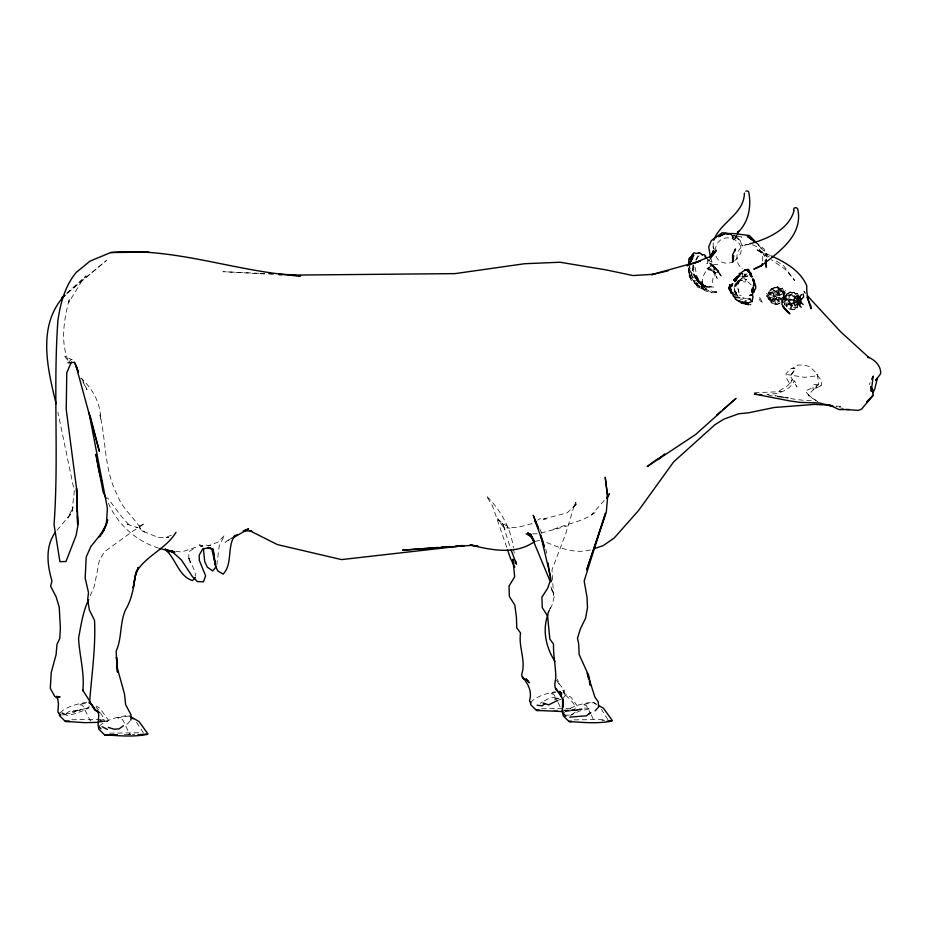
<?xml version="1.0" encoding="UTF-8"?>
<svg xmlns="http://www.w3.org/2000/svg" width="927" height="927" viewBox="0 0 927 927"><rect width="100%" height="100%" fill="white"/><g stroke="black" fill="none" stroke-linecap="round" stroke-linejoin="round"><path stroke-width="0.7" stroke-dasharray="4.63 3.48" d="M780.059 302.341L774.636 296.594L771.183 288.876L777.475 286.825L778.529 289.676L781.588 290.788L783.477 293.5L783.466 296.802L781.565 299.409L778.495 300.348L775.436 299.247L773.558 296.524L773.57 293.233L775.47 290.615L782.423 288.61L775.436 299.247L771.137 302.828L771.959 300.661L775.018 301.762L778.089 300.823L779.989 298.204L780.001 294.913L778.124 292.19L775.065 291.09L771.994 292.028L770.094 294.635L770.082 297.938L776.084 304.612L779.862 303.384L776.084 304.612L771.137 302.828L768.089 298.436L768.112 293.106L771.183 288.876L777.475 286.825L782.423 288.61L785.47 293.002L785.447 298.332L782.376 302.561L778.923 294.844L772.515 288.332L769.433 292.561L768.112 293.106L774.636 296.594L784.126 298.876L785.447 298.332L778.923 294.844L769.433 292.561L769.422 297.891L772.469 302.295L777.417 304.079L779.897 303.326M713.083 247.544L713.28 241.599M815.911 400.452L810.001 396.791L805.308 390.916L811.009 388.517L816.073 388.054L816.177 385.423L821.426 385.678L821.16 380.024L816.571 374.52L814.624 376.13L804.509 377.324L787.463 374.612M713.037 278.007L712.295 282.747M707.533 261.298L707.707 258.645M692.724 265.516L692.712 273.836L696.316 279.27L692.956 272.179L692.759 268.865C694.08 277.787 699.885 287.926 710.349 287.173L704.555 285.748L694.636 277.509L700.847 283.187L699.051 282.642L696.965 280.499L694.114 274.821L696.49 277.729L696.965 280.499L699.618 283.233L697.278 285.574L692.515 281.53L690.696 279.676L689.781 276.802L691.89 279.328L689.236 276.547L688.332 268.436M762.388 261.02C763.836 254.056 759.329 246.559 752.4 244.774M781.809 302.051L784.126 298.876L784.138 293.546L781.09 289.143L776.142 287.358L775.065 291.09L775.018 301.762L776.084 304.612L777.417 304.079L778.495 300.348L778.529 289.676M799.213 296.86L797.591 293.778L790.001 292.086L784.509 296.304L786.652 305.725L786.432 308.054L789.155 308.32M689.584 267.857L689.827 265.91M576.814 710.001L564.462 710.395L579.943 709.665L571.02 697.174L563.686 692.956M689.085 268.679L689.642 273.616L688.564 271.53L689.433 266.767L688.564 271.53L689.317 274.74L698.008 287.648L704.763 289.398L707.405 286.362L714.369 287.173L705.065 286.698M782.376 302.561L783.466 296.802M715.041 250.742C718.298 224.763 756.235 243.361 734.671 260.603M793.466 307.347L797.544 307.741L794.022 309.745L789.943 309.351L786.652 305.725L784.485 304.925L786.687 295.064L790.001 292.086L797.591 293.778M696.432 260.081L698.17 254.995L696.583 258.436L699.19 255.806L695.621 260.058M89.177 705.934L88.772 707.73L83.998 710.395L74.206 713.906L67.323 715.598L64.102 714.01M216.744 565.308L219.247 545.806L224.612 535.261L217.961 542.168L208.413 545.76M790.511 308.459L794.022 309.745L794.787 307.231M547.938 614.694L550.626 607.324L546.351 615.204L551.762 605.957L554.323 596.49L550.8 586.339L553.535 595.412L551.982 569.85L565.864 533.245L573.686 507.359L575.945 502.341L572.828 507.926L577.498 502.874L567.22 512.851L541.588 519.491L546.177 518.865L539.85 518.784L537.637 520.163M869.213 384.798L870.163 382.573M90.174 595.887L94.322 586.258L99.513 559.711L104.786 551.519L133.117 530.986L144.797 523.651L136.107 527.15L137.59 527.66L127.208 524.184L129.595 525.342C121.194 517.139 114.67 507.069 107.486 497.845M785.517 298.459L784.068 296.327L784.045 293.395L785.366 290.591M736.826 234.96L733.825 241.194L732.006 235.191M790.001 292.086L784.509 296.304L783.164 299.097L788.993 301.333M792.875 295.922L790.557 294.496L786.478 294.091L783.164 299.097L784.288 298.621L786.478 294.091L794.08 292.492L798.448 296.026M788.912 297.891L790.557 294.496L794.08 292.492L797.371 296.107M708.715 260.07L706.907 263.685L710.858 258.088M748.054 275.713L746.977 276.582L744.555 275.945L744.613 273.013L744.555 275.945L742.77 276.408L740.198 279.12L735.574 286.756L740.186 279.537L742.237 278.123L738.564 280.974L742.527 280.139L738.993 280.012L736.756 282.248M737.486 281.843L734.462 288.042L734.416 290.672L735.771 293.604M791.426 374.995L794.972 369.525L790.059 375.539L797 387.034L794.624 380.673C789.41 390.927 777.73 394.311 766.965 394.311M771.959 300.661L778.124 292.19L782.423 288.61M734.474 285.145L736.061 283.106M707.892 267.161L713.384 270.336L715.123 273.569L712.736 269.966L714.636 267.567L710.742 261.889L708.077 259.548M604.277 500.395L591.553 514.798L595.505 512.341C582.353 522.168 565.876 523.871 551.414 530.221M57.103 530.232L71.796 512.561L73.036 507.139L67.914 518.066L71.796 512.561L74.345 491.264L57.891 412.214M754.474 392.747L781.252 391.646L777.683 391.901L788.147 385.331L792.006 379.711L790.21 384.415L786.617 378.459L786.015 373.5L791.194 368.564L796.444 367.961L792.006 368.517L798.008 364.995L803.06 365.018L809.607 366.501L817.568 374.323L818.425 384.601L808.217 394.948L818.101 401.994M130.081 721.021L127.706 723.663L123.291 725.806M562.411 698.865L565.18 695.864L562.967 690.291L564.67 695.331L564.207 690.105L557.254 681.438M701.797 287.59L704.091 289.537L702.017 288.239L709.595 290.811L702.608 289.004L697.556 284.751L701.797 287.59L703.929 285.331L706.629 286.142L704.555 285.748L705.598 286.466L701.588 283.338L699.051 282.642L696.212 284.554L698.298 286.744L699.792 287.277L696.212 284.554L697.278 285.574L689.317 274.74M732.62 293.778L734.763 291.518L733.547 288.61L734.647 286.003L739.375 280.452L740.696 280.105L737.22 282.353M143.442 732.967L136.107 721.6M607.903 719.676L601.391 709.236M780.279 290.174L783.222 292.202L780.279 290.174L782.4 287.973M68.783 361.959L71.252 359.386L72.735 359.943L74.461 362.33M786.513 299.954L783.825 302.712L786.803 304.763M783.153 302.399L788.854 295.864L793.512 293.384L795.134 296.455M60.093 712.724C67.312 706.131 77.428 703.975 86.814 702.249M99.282 726.108C107.254 718.993 118.389 716.803 128.714 715.273M530.418 702.515C536.976 695.945 546.501 693.454 555.412 691.739M563.743 712.817C571.727 705.714 582.851 703.512 593.176 701.982L596.467 704.694M66.848 293.21L86.072 275.759L81.9 280.893L68.633 302.793L69.595 298.088C64.183 318.598 60.035 340.881 68.343 361.31L64.82 356.246L71.252 359.386M794.022 309.745L797.336 306.779M66.825 293.372L106.431 260.499L66.987 293.477M737.162 282.214L739.375 280.452L737.938 280.974M738.935 301.066L741.635 298.946L743.883 299.769M544.381 700.893L548.668 698.494L553.326 697.428L559.433 698.552L554.369 698.854L557.95 698.17L554.682 699.758M716.316 292.526L711.635 292.781L703.048 290.128L700.835 288.03L703.558 286.014M700.488 286.86L703.361 284.879L704.532 287.196L705.934 287.416M571.461 714.729L575.725 711.843L576.212 710.175L578.749 709.34L583.917 708.888L579.491 709.514L584.555 707.996L590.65 708.634L579.56 710.997L570.406 715.459M231.959 537.938L225.052 542.365L232.295 537.753M540.221 703.315L542.307 702.098M784.509 296.304L786.687 295.064L788.854 295.864L790.198 298.39M786.652 305.725L788.831 304.485L785.412 300.267L788.993 298.865M91.008 720.522L90.406 720.847L82.584 705.296L78.621 704.543L90.07 702.55M748.24 244.23C736.165 245.273 732.597 262.839 742.863 268.865M535.169 541.472L539.688 540.302M816.073 388.054L821.426 385.678M733.755 261.298C727.486 265.319 717.625 262.747 715.644 255.157M772.469 302.295L768.089 298.436L785.47 293.002L781.588 290.788M785.47 293.002L768.089 298.436M590.453 549.896C573.801 554.462 557.347 546.884 542.214 540.661M557.347 700.511L561.136 699.271M171.495 535.203L164.983 537.66L168.702 537.463L158.401 537.556L142.028 530.847L139.189 527.359L144.403 532.063L142.028 530.847C135.133 517.961 122.387 509.491 117.509 495.273C105.006 472.179 106.095 445.215 101.101 420.082L100.023 414.937L100.637 419.549C100.765 403.419 92.793 388.622 80.869 378.089L86.999 389.653L81.031 376.64M768.112 293.106L771.994 292.028M532.086 523.628L516.895 527.567L506.779 527.822L510.348 528.286L498.402 520.198L503.813 525.111L497.706 518.726L505.03 529.572L502.747 523.836L510.51 548.263M540.928 533.048L567.185 525.957M772.515 288.332L776.142 287.358M747.023 273.697L742.203 277.451L745.528 275.748L744.555 275.945L747.255 273.732L744.045 274.114M766.838 296.373L773.396 291.008L781.415 291.032L784.694 293.789L785.227 296.559L782.434 299.062L775.609 299.85L769.723 298.761L766.838 296.373L766.502 293.268L765.772 292.862M816.571 374.52L817.568 374.323M129.259 715.922L117.81 717.915L121.252 718.298L123.337 720.789L129.595 734.219L130.197 733.906L128.876 734.566L134.496 734.184M555.655 692.527L549.781 693.547L553.755 694.288L557.59 701.287M745.505 244.96L748.923 244.392M784.068 296.327L780.916 298.726L771.206 298.436L766.502 293.268M98.297 722.365L107.625 721.136L99.166 721.194M713.384 264.786L717.811 264.311M62.039 714.949L65.829 714.636L61.958 712.944M99.525 720.522L104.496 719.34L99.374 710.974M563.662 710.001C586.27 713.361 570.001 699.201 562.874 692.701M601.774 720.708L604.578 720.522M71.843 719.746L102.376 719.387M541.635 708.784L573.535 708.379M565.679 711.496L578.784 710.14L564.682 710.221M109.664 733.164L141.564 732.759M574.126 719.885L606.026 719.468M100.162 721.183L105.655 721.009M569.271 715.123L565.343 715.192L569.132 715.389M714.856 272.654L718.17 272.596M532.596 533.836L538.309 533.767M100.151 721.333L108.783 720.661L99.861 708.17L96.188 706.061M553.407 710.291L563.28 710.233M124.253 734.647L134.114 734.59M746.328 298.494L742.736 297.949L750.951 299.618M258.876 273.303L222.978 271.692L264.67 273.94M260.302 273.372L264.612 273.558M818.425 384.601L813.002 384.346L813.037 389.583M175.748 551.438L181.576 551.971L196.049 547.208L188.841 551.704L188.795 557.486L190.232 562.585L188.181 556.606L195.261 572.283L195.307 576.223M784.288 298.621L788.367 299.027M788.356 304.357L784.277 303.963L784.485 304.925M777.336 396.733L788.367 397.915L775.007 395.644C787.996 398.239 801.299 400.765 814.288 400.812M739.329 295.122L741.079 295.4M210.614 545.818L205.667 545.088L200.603 546.466L204.438 545.933L199.12 544.914L202.758 545.713M839.503 407.695L843.373 408.54M733.605 235.319L741.924 237.161L735.296 235.284M751.229 284.948L741.924 276.408L745.238 277.358L742.654 276.35M767.823 394.798L773.199 396.281M158.598 548.089C136.072 541.287 116.929 523.825 107.914 502.11M707.046 268.482L714.891 272.109L715.331 274.983L714.103 277.103L714.335 271.704L715.435 274.125L713.037 271.101L715.447 273.616L717.197 278.506L713.141 271.356L707.046 268.482L710.858 269.757M770.349 255.504L756.258 249.34L770.233 258.981M771.183 288.876L775.065 291.09M712.736 269.966L713.384 270.336L715.041 268.494L714.636 267.567L709.688 263.036L716.293 270.163L710.441 263.268L715.632 268.193L720.673 274.624L715.632 268.193L719.016 271.97L712.944 266.466L709.839 265.458L711.994 265.134C706.293 269.351 701.832 275.829 702.342 283.198L701.681 280.325L702.967 285.528L704.624 288.204L700.325 284.276L696.003 283.766L694.08 282.619L696.316 280.128L697.707 280.927L696.003 283.766L699.85 281.866L701.739 281.959L700.325 284.276L711.635 292.781M596.177 704.045L593.732 702.631L582.272 704.636L586.246 705.389L590.65 713.605M769.306 256.895L756.258 249.34L767.544 254.809L757.232 243.523M700.835 288.03L702.075 288.795M776.386 261.055L783.35 265.412L794.729 280.51L785.378 269.433L771.391 259.78M777.475 286.825L781.09 289.143M748.425 298.575L751.971 301.437M781.415 291.032L784.045 293.395M731.878 235.493L737.695 241.043M96.095 707.313L98.563 710.059M731.623 235.713L733.315 237.775L732.203 235.249M805.644 293.488L803.952 291.298L805.296 293.558M556.385 680.36L559.468 684.45L557.359 679.236M736.258 293.546L734.763 291.518L736.154 292.132L736.281 295.157M736.895 294.577L738.089 296.385M711.507 290.626L712.017 291.437M735.69 292.77L737.556 295.922M736.397 293.326L733.917 288.378L734.416 290.672L734.23 287.741M591.217 714.821L594.056 720.928M558.158 702.515L561.565 709.839M704.532 287.196L703.141 284.068L699.317 281.831L701.449 284.207L695.065 276.304L697.533 279.131L694.508 264.832M539.769 528.877L542.643 535.354M764.485 256.466L760.557 247.463L755.911 242.515L764.115 248.934L766.722 256.779M691.16 276.779L688.564 271.53L688.541 267.845M506.733 547.278L492.619 506.177L486.374 495.841C500.522 510.082 510.742 527.614 513.349 547.961M689.642 269.386L693.176 277.973L690.916 273.442L691.774 275.759L690.383 267.845M714.138 249.328L713.35 246.872L713.987 249.293M710.8 258.343L711.971 262.248L710.939 258.54M708.645 269.027L709.074 270.58M545.818 549.271L546.768 553.442M770.082 297.938L771.137 302.828M513.57 549.271L514.218 553.222M713.999 267.335L714.265 270.047M693.419 265.076L693.883 270.371L693.709 265.4M695.644 275.331L695.864 278.193M742.573 273.65L742.712 276.628M739.097 281.356L738.112 284.23L739.931 281.46L739.097 281.356M703.141 284.068L701.774 287.161L703.141 284.068M746.467 279.386L744.949 282.028L743.106 281.704L745.632 279.073L746.467 279.386M697.707 278.853L695.459 281.078L693.292 280.139L696.003 278.436L697.707 278.853M77.265 710.117L72.978 713.199L67.914 713.489L64.345 714.694L69.49 711.287L77.265 710.117M88.772 707.73L72.271 712.017L88.772 707.73M747.602 275.945L744.335 276.304L748.344 276.234L747.602 275.945M840.395 406.293L836.061 406.188L840.395 406.293M716.895 292.017L711.82 291.495L716.895 292.017M699.34 286.176L696.478 283.732L699.34 286.176M737.452 237.66L732.956 235.087L739.7 240.406L742.342 246.003L740.418 240.811L737.452 237.66M762.353 302.318L759.955 300.638L759.12 296.559L762.353 302.318M718.263 270.939L710.441 263.268L718.066 270.835L719.201 274.033L721.299 276.107L717.533 270.684L719.201 274.033L718.263 270.939M697.973 278.123L696.026 276.014L699.097 280.997L697.973 278.123M751.218 300.371L749.711 298.227L751.218 300.452M738.958 292.411L737.591 286.895L738.958 292.411"/><path stroke-width="1.39" d="M797.371 296.107L799.514 305.539L800.858 302.735L800.87 299.444L799.537 296.907L797.371 296.107L795.192 297.347L793.836 300.151L793.825 303.442L795.157 305.98L800.87 299.444L799.561 297.173M130.881 720.14L131.066 714.891L125.585 704.543L124.519 694.08L117.196 667.591L116.431 657.034L117.497 672.191L116.153 651.241C122.086 638.066 119.618 622.99 125.574 609.757C132.109 598.877 133.859 586.42 135.597 574.137M89.316 703.303L89.456 700.685L82.549 689.827L82.816 690.939C84.786 673.176 79.49 655.864 78.552 638.274C81.055 625.157 82.804 611.89 88.644 599.676M752.724 292.48L752.515 294.844L749.816 295.493L752.214 294.554L753.002 296.907L751.971 301.565M711.252 257.59L713.547 250.452L709.92 257.671M607.915 721.38L612.434 720.754L603.512 708.263L598.622 705.447M782.272 301.599L781.855 304.369L787.266 311.762L782.933 306.408L789.874 313.847L783.628 307.451M733.778 255.771L732.643 262.306L732.527 254.995L735.493 248.969L734.833 251.066M765.853 261.993L766.281 259.386M135.62 574.253L133.187 587.857L134.786 577.869L138.308 567.417L135.863 572.886C145.087 556.061 165.979 549.097 176.014 532.283M752.956 289.861L754.323 282.503L752.678 279.815L753.952 282.237L753.918 279.618M799.537 296.907L797.336 306.779M744.404 193.129C744.045 214.218 720.152 222.225 713.802 240.255M750.499 275.864L751.032 273.442L749.12 272.156M753.975 292.237L754.543 289.838M793.442 209.861L794.161 210.058C789.514 229.096 768.101 238.876 749.619 243.859M690.348 262.04L691.148 259.676L689.746 262.608L693.663 255.18L689.746 262.608M547.938 614.694C542.098 630.348 546.142 647.718 554.949 661.484M872.967 392.747L874.729 389.131L877.417 378.031L875.598 380.452L880.65 373.79C881.195 365.678 874.601 359.722 867.695 356.825L869.167 357.764L840.337 331.495L807.336 295.69M71.402 362.051L66.779 372.677L66.223 409.41L76.524 488.355L77.659 524.497L77.381 515.818M737.417 233.708L738.622 231.217L737.255 233.048M871.635 379.305L873.164 376.13L871.264 391.403L870.87 386.547L872.886 390.267L873.002 395.516L861.519 409.189L857.938 410.418L846.339 409.514M55.272 532.446C44.983 546.745 47.3 565.122 51.97 581.009L50.637 586.293L56.072 596.698L59.212 607.046L60.382 627.996L59.745 638.506L56.976 644.358L56.083 654.682L51.228 672.538L50.29 688.309L54.693 696.293L57.671 698.46L58.471 703.825L57.903 711.982L60.776 715.053M790.604 308.297L792.006 305.574M762.457 263.488L761.113 265.945L753.836 269.189L761.565 265.284L761.113 265.945C778.831 251.947 803.13 235.585 797.857 209.514C797.66 207.567 794.775 206.953 793.779 208.633M99.293 536.849L106.362 524.404L107.659 519.78L103.789 530.534L100.116 536.119M606.768 498.39L609.479 493.755L606.872 497.081M691.391 257.046L693.176 254.276L689.63 259.166L691.704 256.095L688.807 258.911L688.645 263.894M712.434 255.852L716.386 250.267L711.276 256.084L687.15 265.852M738.228 276.733L739.723 274.624L734.984 281.646C737.776 276.999 741.218 270.603 747.035 269.699L744.508 270.22L747.753 269.34M753.211 285.667L754.902 283.361L753.419 280.719M737.637 232.607C748.703 222.318 751.53 206.431 748.749 192.132C748.228 191.089 746.884 190.695 745.841 191.194M689.004 263.164L690.673 261.113M216.42 566.49L212.712 570.916L207.312 567.162L204.705 561.553L203.384 548.402M752.631 293.083L755.806 288.042L755.551 285.365L754.091 283.106M799.607 296.744L801.565 294.519M595.111 710.824L598.61 707.011L598.205 701.774L594.902 697.069L587.243 673.164L588.587 678.622M692.202 254.67L693.952 252.816L696.189 253.523L699.456 252.689L698.773 252.874M801.809 298.9L803.686 296.918L803.164 294.01M195.33 577.533L192.445 580.569C178.042 575.899 176.026 558.239 165.076 549.456M736.78 278.054L733.929 280.51L737.486 276.617L739.862 276.061M716.594 415.053L720.916 411.356M723.072 409.502L736.015 398.401L695.435 434.659L647.139 466.605L654.369 461.078M64.797 295.319C36.802 324.971 47.462 368.448 56.118 403.743M664.844 453.894L658.228 459.097L661.438 457.081L655.401 460.279M544.995 703.709L542.156 705.829L537.104 705.227M123.291 725.806L119.062 728.889L114.009 729.201L108.366 727.405M233.511 536.988L235.921 535.447M235.319 535.806L237.567 534.392M557.347 700.511L548.703 704.833L543.048 703.06M588.483 713.975L590.823 712.596L586.467 715.806L569.804 717.127M533.882 542.052C514.566 555.18 491.101 549.92 470.14 544.96L477.799 545.991L471.032 545.4L402.596 550.186L438.517 547.405M748.402 302.932L751.971 301.437M693.639 263.511L700.198 261.066L651.658 274.682L668.124 270.788M244.519 530.348L248.563 528.853L233.198 537.764L234.855 535.366C226.651 547.15 233.013 563.825 223.117 574.149L217.706 570.835L215.122 565.099L213.117 549.363L211.738 548.68L208.042 547.382L213.117 549.363L215.388 564.45L211.738 548.68L206.547 548.147L202.619 549.108L199.201 555.134L199.317 560.395L205.62 575.841L203.488 581.785L197.416 581.6L192.48 576.675L181.402 559.943L171.136 550.731L174.705 552.492L159.954 548.483M594.253 548.622L603.118 545.655L614.126 538.077L638.564 510.499L673.628 461.901L714.868 424.763L724.01 419.074L738.622 413.801L748.692 412.793L774.045 407.509L814.532 404.404L828.564 405.099M289.108 275.261L300.615 275.887C236.744 272.376 175.18 246.779 110.591 252.561L89.965 261.159L76.223 272.445C64.936 285.968 60.464 303.396 57.903 320.441C53.036 388.425 58.969 456.617 54.044 524.566L59.907 561.681L65.968 561.53L76.072 535.574L77.972 525.122L76.524 488.355L77.254 511.484M790.65 299.966L788.043 300.418L792.481 305.62M789.723 304.126L798.611 301.565L800.858 302.735M146.802 734.52C132.828 737.035 118.575 735.806 104.519 734.763L98.749 729.12L98.436 726.895M464.427 545.609L341.565 559.595L277.463 544.624L249.792 530.719M441.391 547.185L450.012 546.513M455.771 546.073L462.955 545.516M67.949 362.816L74.461 362.33L77.439 368.842M653.141 274.322L632.909 275.539L606.154 269.908L560.07 262.237L524.67 263.72L455.018 273.616L297.637 275.052L278.969 274.207M148.98 252.063L110.591 252.561M98.297 722.365L84.693 722.643L65.33 721.391L59.56 715.748L59.247 713.512M137.972 734.717L147.972 734.033L139.05 721.554L130.487 716.629M563.164 711.577L536.49 710.395L530.719 704.74L530.418 702.515M849.317 409.537L839.202 409.595L829.109 404.902L832.434 405.968M539.305 710.372L536.49 710.395L539.294 710.395M607.046 721.252L611.275 721.229C597.289 723.755 583.037 722.515 568.981 721.484L563.21 715.829L562.909 713.605M117.208 734.694L104.519 734.763L117.103 734.763M243.175 530.847L251.727 530.951M833.176 406.13L830.291 406.061L828.24 404.763M745.169 300.962L746.293 300.985M268.923 273.755L273.233 273.952M279.05 274.716L281.924 274.867M701.693 254.554L704.219 254.705L705.795 256.234M739.143 273.419L742.573 273.65M756.895 394.253L754.381 394.045L790.152 400.985L799.978 402.388L819.283 402.967L832.353 406.13M759.398 394.462L761.913 394.67M173.222 551.229L168.158 550.812L174.299 552.469M745.493 303.627L748.251 304.021L745.818 303.616M742.481 302.237L738.935 301.066M739.816 297.868L734.682 296.941L733.025 295.458L736.212 299.595M743.396 303.199L740.963 302.793L748.692 304.774M744.393 302.457L748.077 303.094L742.898 301.982M789.734 299.305L798.611 301.565L795.192 297.347L792.875 295.922M728.054 234.091L725.273 233.477L718.668 236.628L725.273 233.477L734.207 233.592L749.375 235.516L756.247 242.526M731.333 234.16L722.307 232.677L711.276 240.684L708.715 246.872L710.406 257.034M736.281 295.157L732.62 293.778M750.059 304.415L750.673 304.624M167.775 549.943L174.23 552.318M771.635 256.061C785.598 262.318 800.65 271.078 806.768 285.806C806.397 293.789 808.332 301.437 811.125 308.749L810.905 306.13L806.872 297.173M739.63 301.82L735.354 299.062M61.958 712.944L64.102 714.01M102.051 726.733L107.462 729.433M526.107 533.848L531.843 536.733M704.844 256.756L706.756 258.007M755.911 242.515L747.289 236.304L756.131 242.723M96.373 710.349L99.34 712.596L95.469 710.476L89.652 701.751C91.611 674.821 95.852 647.741 94.519 620.325L89.363 609.966L87.683 599.526L88.505 592.654L85.18 578.054L86.211 557.057L90.892 546.443L103.789 530.534L106.362 524.404L107.393 508.205L88.969 412.503M165.191 548.993L169.038 552.121L165.713 549.317M129.803 716.177L133.094 718.877M700.244 253.141L702.434 255.018M530.893 535.482L527.753 532.735L534.23 541.565M800.464 301.912L803.188 304.508M799.584 305.632L801.252 307.277M788.703 303.314L791.171 305.852M100.916 728.749L98.042 725.69L98.76 714.902L98.1 711.704L94.415 709.526L89.652 701.751L94.681 708.541M748.518 269.433L750.198 272.77L747.475 271.032L751.021 273.349L750.731 275.979L749.734 273.604L752.237 276.489M531.044 702.805L529.444 700.939C532.446 691.496 528.042 684.033 522.596 676.988L523.917 679.224L522.225 677.243L521.6 674.647C526.374 660.905 518.274 647.15 520.557 632.979L516.756 627.834L516.443 617.347L514.798 605.03L509.375 596.548L509.027 586.073L514.67 576.814L512.898 559.294L514.068 563.176M751.171 276.397L751.797 277.127M565.864 716.328L562.295 712.098L562.735 698.865L563.222 707.104L562.446 698.981L559.56 691.368L561.774 694.172L560.418 692.214L561.414 696.977L555.516 688.158L557.996 691.6C553.489 688.344 554.809 682.793 555.794 678.17C555.852 666.733 553.187 655.748 553.523 644.138L549.827 638.993L547.59 615.98L542.283 607.706L541.878 597.231L547.602 588.378L550.14 581.287L530.464 533.917L534.462 541.356M731.125 293.372L730.916 290.754L731.855 293.117L729.7 290.244L729.143 287.358L729.92 284.496L729.41 289.699L729.143 287.358L729.85 289.502M536.327 522.677L534.612 520.371L538.344 528.147M870.685 386.988L872.886 390.267M730.198 290.568L731.855 293.117M731.136 291.854L730.511 288.957L731.136 291.854L729.526 288.448L730.522 285.47L730.36 288.17L732.307 293.894M514.809 567.197L510.568 558.622L507.475 549.769M106.107 498.251L103.071 491.82L95.91 454.207L98.749 469.862M537.996 526.872L533.234 515.296L544.358 546.895L541.171 536.13M74.461 362.33L78.413 372.086M78.471 372.167L76.153 366.304L99.328 451.264L90.023 415.192M752.886 278.448L753.732 280.974M550.163 575.238L540.58 534.879M101.634 480.974L98.98 471.032M510.951 549.618L516.478 564.172L515.597 560.893M589.271 681.357L590.279 685.447M590.545 685.285L588.645 675.435L579.166 654.578L578.68 643.906L577.486 638.297L580.337 629.004L585.586 618.182L587.498 607.637L587.011 597.162L584.161 580.974L605.482 513.303L586.675 569.85L606.293 512.191L607.683 496.42L605.204 477.243L607.475 495.771M765.331 260.475L766.015 266.119M548.066 563.048L550.881 581.808L550.603 576.571M766.073 260.95L766.189 267.532M751.89 290.151L751.727 292.179L752.678 288.042L751.89 290.151M732.214 284.218L731.461 286.594L732.689 283.465L732.214 284.218M692.562 258.378L689.317 263.43L692.562 258.378M873.002 395.516L866.583 402.017L873.002 395.516M735.25 278.367L733.883 279.792L738.831 275.667L735.25 278.367M64.716 295.157L61.518 298.065L64.705 295.25M69.56 721.368L65.33 721.391L69.525 721.391M571.797 721.461L568.981 721.484L571.774 721.484M59.838 696.965L56.593 696.467L59.838 696.965M527.787 680.905L525.91 678.807L529.224 682.805L527.787 680.905"/></g></svg>
